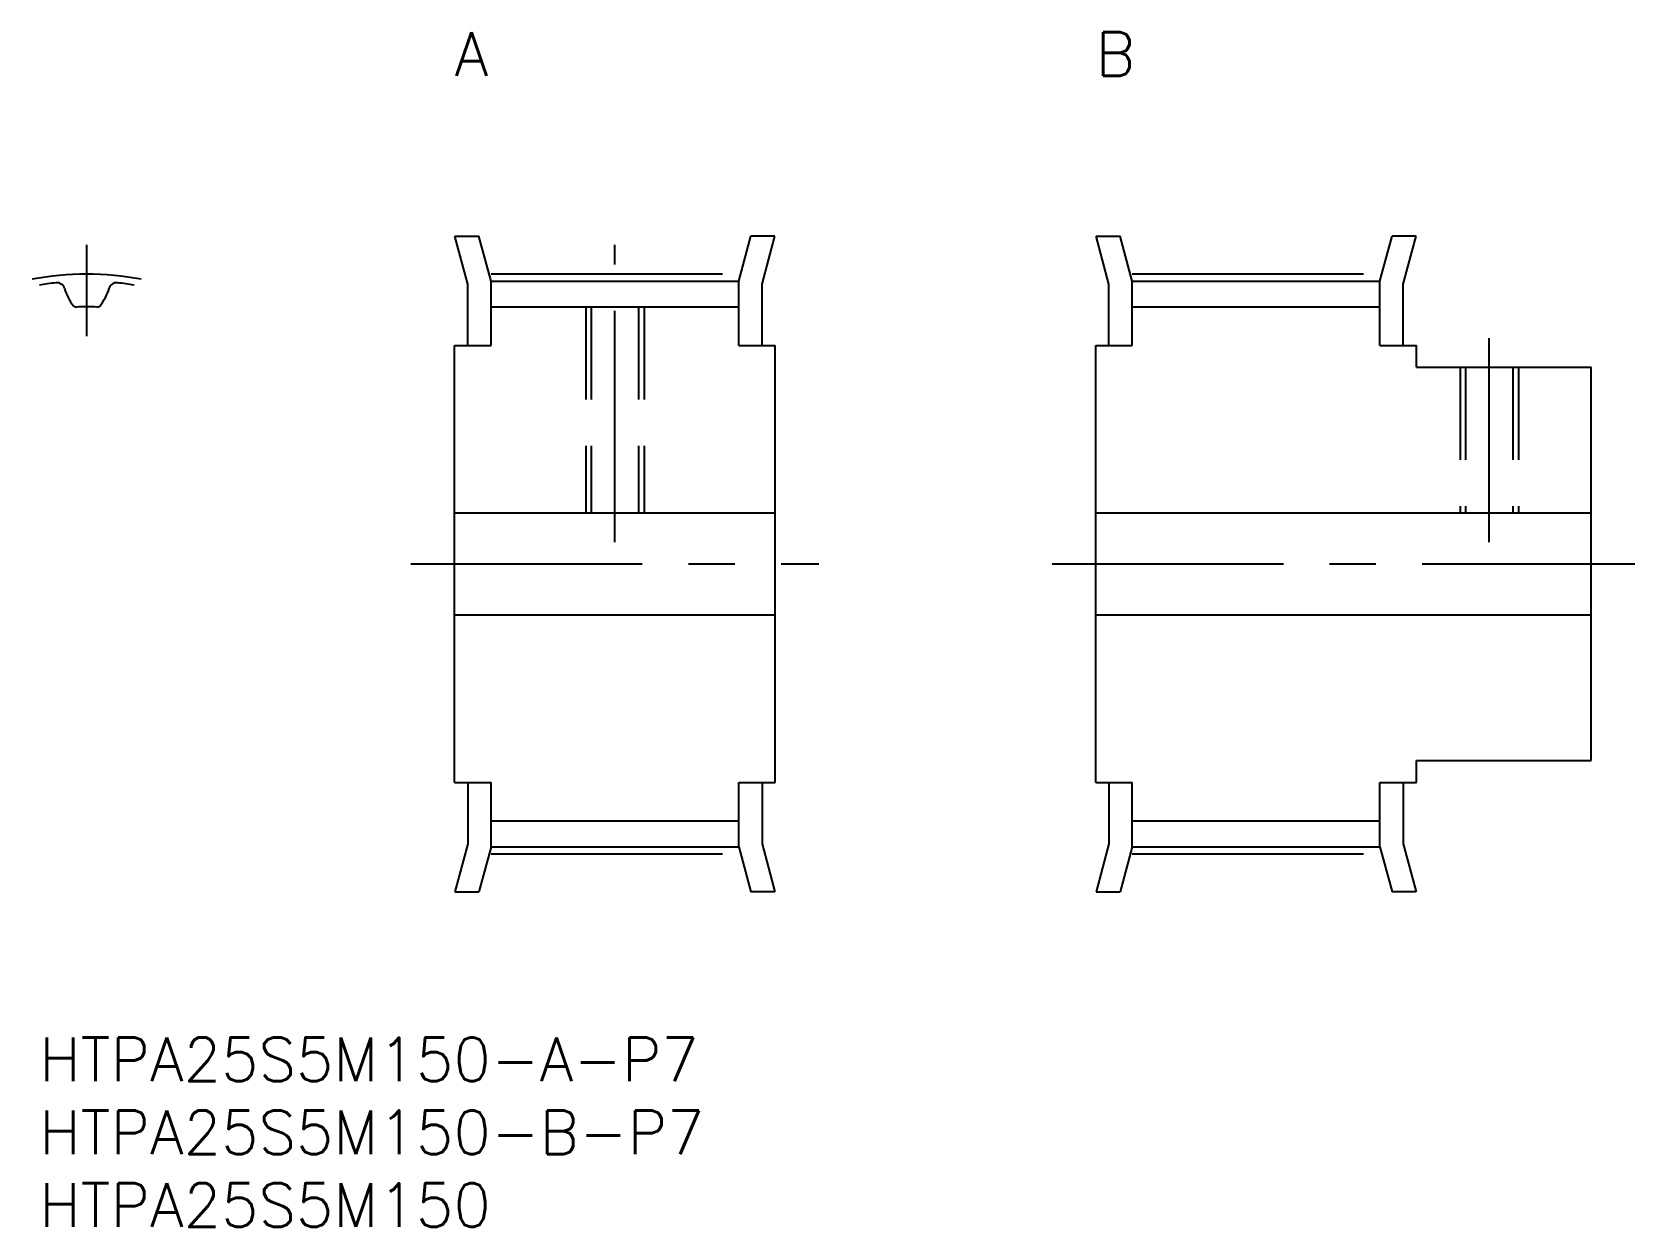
# Model space of a CAD drawing. Extents: x 0 to 110, y -13 to 69.
import ezdxf

# ---------------------------------------------------------------- set-up
doc = ezdxf.new("R2010")
doc.units = 0
doc.header["$LTSCALE"] = 0.5
doc.linetypes.add('CENTER', pattern=[50.8, 31.75, -6.35, 6.35, -6.35])
doc.linetypes.add('DASHED', pattern=[19.05, 12.7, -6.35])
for name, color, linetype in [('MSM_CENTER', 1, 'CENTER'), ('MSM_CONTINUOUS', 7, 'CONTINUOUS'), ('MSM_DASHED', 4, 'DASHED'), ('MSM_PART_NUMBER', 7, 'CONTINUOUS')]:
    doc.layers.add(name, color=color, linetype=linetype)
doc.styles.get("Standard").update_dxf_attribs({"font": 'txt.shx', "height": 3, "bigfont": 'bigfont.shx'})

# ---------------------------------------------------------------- blocks, each defined once
blk = doc.blocks.new('*U3')
at = {"layer": 'MSM_PART_NUMBER'}
blk.add_text('HTPA25S5M150-A-P7', height=3, dxfattribs=at).set_placement((0, -3))
blk = doc.blocks.new('*U4')
at = {"layer": 'MSM_PART_NUMBER'}
blk.add_text('HTPA25S5M150-B-P7', height=3, dxfattribs=at).set_placement((0, -8))
blk = doc.blocks.new('*U5')
at = {"layer": 'MSM_PART_NUMBER'}
blk.add_text('HTPA25S5M150', height=3, dxfattribs=at).set_placement((0, -13))
blk = doc.blocks.new('*U6')
at = {"layer": 'MSM_PART_NUMBER'}
blk.add_text('A', height=3, dxfattribs=at).set_placement((28.5, 66))
blk = doc.blocks.new('*U7')
at = {"layer": 'MSM_PART_NUMBER'}
blk.add_text('B', height=3, dxfattribs=at).set_placement((72.5, 66))

msp = doc.modelspace()

# ---------------------------------------------------------------- linework, layer by layer
at = {"layer": 'MSM_CENTER'}
for p, q in [((3.25, 48.14), (3.25, 54.39)), ((39.5, 34), (39.5, 54.39)), ((31, 52.4), (48, 52.4)), ((75, 52.4), (92, 52.4)), ((99.5, 34), (99.5, 48)), ((25.5, 32.5), (53.5, 32.5)), ((69.5, 32.5), (109.5, 32.5)), ((31, 12.61), (48, 12.61)), ((75, 12.61), (92, 12.61))]:
    msp.add_line(p, q, dxfattribs=at)
msp.add_arc((3.25, 32.5), 19.89, 79.1353, 100.8647, dxfattribs=at)
at = {"layer": 'MSM_CONTINUOUS'}
for p, q in [((28.52, 55), (30.17, 55)), ((29.4, 51.7), (28.52, 55)), ((31, 51.91), (30.17, 55)), ((48, 51.91), (48.83, 55)), ((50.48, 55), (48.83, 55)), ((49.6, 51.7), (50.48, 55)), ((72.52, 55), (74.17, 55)), ((73.4, 51.7), (72.52, 55)), ((75, 51.91), (74.17, 55)), ((92, 51.91), (92.83, 55)), ((94.48, 55), (92.83, 55)), ((93.6, 51.7), (94.48, 55)), ((29.4, 47.5), (29.4, 51.7)), ((31, 51.91), (48, 51.91)), ((31, 47.5), (31, 51.91)), ((48, 47.5), (48, 51.91)), ((49.6, 47.5), (49.6, 51.7)), ((73.4, 47.5), (73.4, 51.7)), ((75, 51.91), (92, 51.91)), ((75, 47.5), (75, 51.91)), ((92, 47.5), (92, 51.91)), ((93.6, 47.5), (93.6, 51.7)), ((31, 50.14), (48, 50.14)), ((75, 50.14), (92, 50.14)), ((28.5, 17.5), (28.5, 47.5)), ((28.5, 47.5), (31, 47.5)), ((48, 47.5), (50.5, 47.5)), ((50.5, 17.5), (50.5, 47.5)), ((72.5, 17.5), (72.5, 47.5)), ((72.5, 47.5), (75, 47.5)), ((92, 47.5), (94.5, 47.5)), ((94.5, 46), (94.5, 47.5)), ((94.5, 46), (106.5, 46)), ((106.5, 19), (106.5, 46)), ((28.5, 36), (50.5, 36)), ((72.5, 36), (106.5, 36)), ((28.5, 29), (50.5, 29)), ((72.5, 29), (106.5, 29)), ((94.5, 19), (106.5, 19)), ((94.5, 17.5), (94.5, 19)), ((28.5, 17.5), (31, 17.5)), ((29.4, 17.5), (29.4, 13.3)), ((31, 13.08), (31, 17.5)), ((48, 13.08), (48, 17.5)), ((48, 17.5), (50.5, 17.5)), ((49.6, 17.5), (49.6, 13.3)), ((72.5, 17.5), (75, 17.5)), ((73.4, 17.5), (73.4, 13.3)), ((75, 13.08), (75, 17.5)), ((92, 13.08), (92, 17.5)), ((92, 17.5), (94.5, 17.5)), ((93.6, 17.5), (93.6, 13.3)), ((31, 14.86), (48, 14.86)), ((75, 14.86), (92, 14.86)), ((29.4, 13.3), (28.52, 10)), ((49.6, 13.3), (50.48, 10)), ((73.4, 13.3), (72.52, 10)), ((93.6, 13.3), (94.48, 10)), ((31, 13.08), (30.17, 10)), ((31, 13.08), (48, 13.08)), ((48, 13.08), (48.83, 10)), ((75, 13.08), (74.17, 10)), ((75, 13.08), (92, 13.08)), ((92, 13.08), (92.83, 10)), ((28.52, 10), (30.17, 10)), ((50.48, 10), (48.83, 10)), ((72.52, 10), (74.17, 10)), ((94.48, 10), (92.83, 10))]:
    msp.add_line(p, q, dxfattribs=at)
for centre, radius, start, end in [((3.25, 32.5), 19.41, 96.2537, 99.6365), ((1.2, 51.25), 0.55, 15.8278, 96.2537), ((5.3, 51.25), 0.55, 83.7463, 164.1722), ((3.25, 32.5), 19.41, 80.3635, 83.7463), ((4.88, 52.3), 3.28, 195.8278, 219.2845), ((1.63, 52.3), 3.28, 320.7155, 344.1722), ((2.53, 50.38), 0.25, 219.2845, 272.2943), ((3.25, 32.5), 17.64, 87.7057, 92.2943), ((3.97, 50.38), 0.25, 267.7057, 320.7155)]:
    msp.add_arc(centre, radius, start, end, dxfattribs=at)
at = {"layer": 'MSM_DASHED'}
for p, q in [((37.5, 50.14), (37.5, 36)), ((37.88, 50.14), (37.88, 36)), ((41.12, 50.14), (41.12, 36)), ((41.5, 50.14), (41.5, 36)), ((97.5, 46), (97.5, 36)), ((97.88, 46), (97.88, 36)), ((101.12, 46), (101.12, 36)), ((101.5, 46), (101.5, 36))]:
    msp.add_line(p, q, dxfattribs=at)

# ---------------------------------------------------------------- block references
at = {"layer": 'MSM_CONTINUOUS'}
for name in ['*U6', '*U7', '*U3', '*U4', '*U5']:
    msp.add_blockref(name, (0, 0), dxfattribs=at)

doc.saveas('drawing.dxf')
